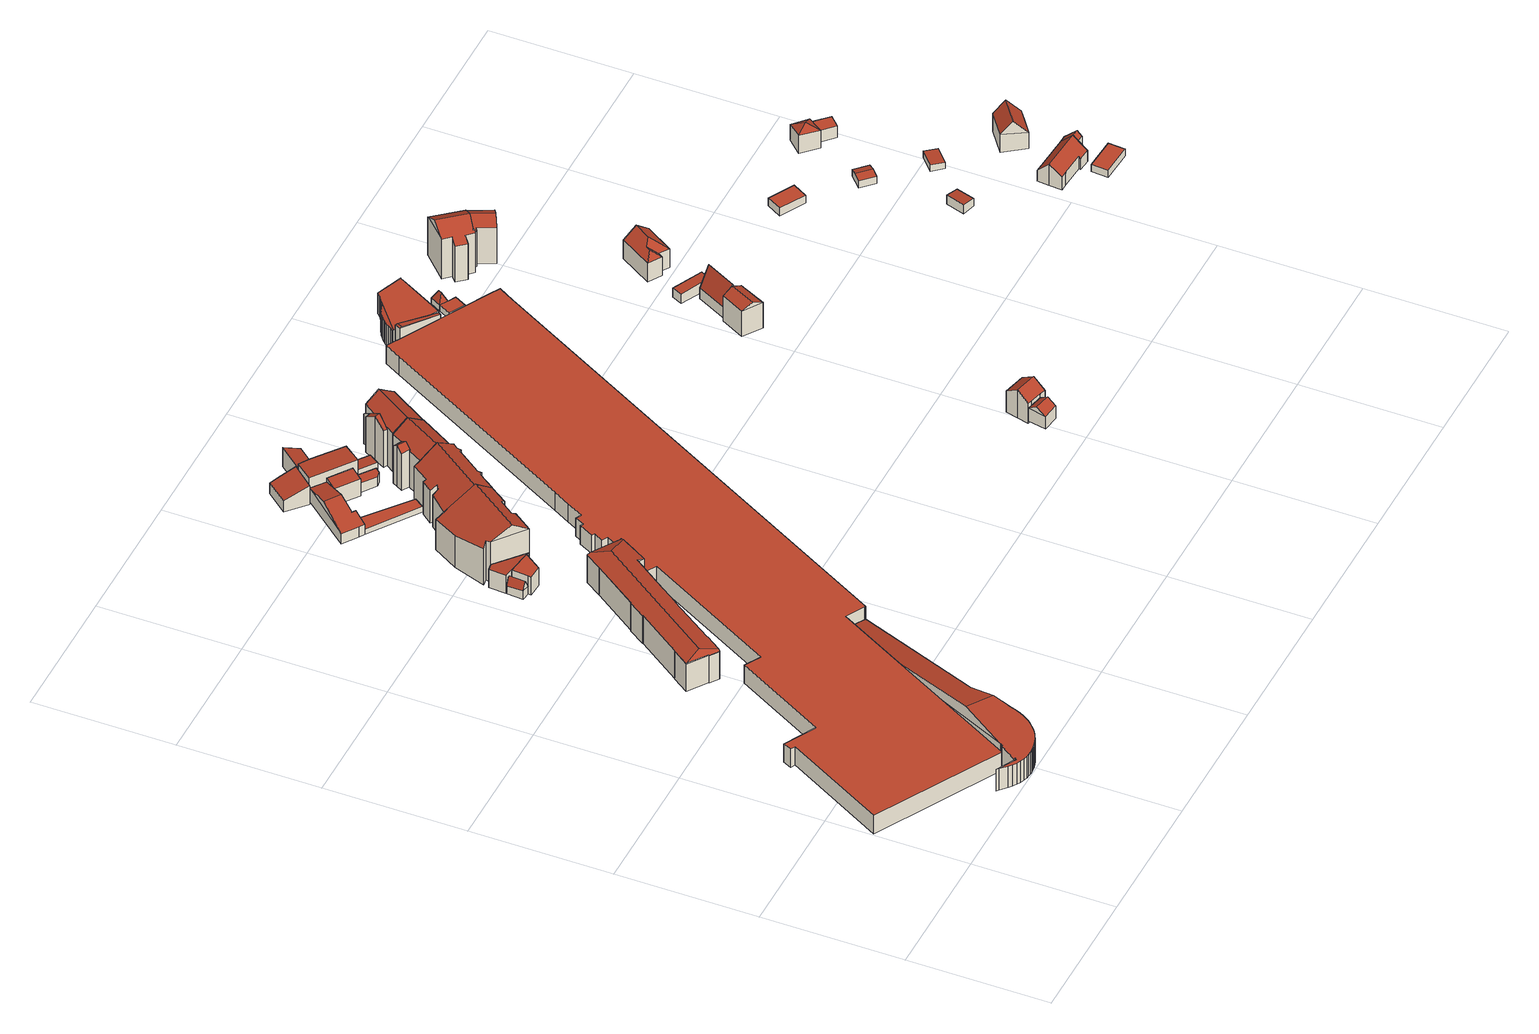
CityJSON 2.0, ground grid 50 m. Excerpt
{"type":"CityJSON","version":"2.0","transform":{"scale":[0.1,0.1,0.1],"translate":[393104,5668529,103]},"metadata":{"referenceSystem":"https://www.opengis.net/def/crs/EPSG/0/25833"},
"CityObjects":{
"building1":{"type":"Building","attributes":{"name":"Neumarkt Arkarden","Dachtyp_tdc":"tdcFreeFormRoof","Gemeindeschluessel":14627140,"Dachneigung":10.06,"QualitaetDacherkennung":7,"Geometrietyp2DReferenz":"3000","function":"31001_2052","roofType":"5000","measuredHeight":13.51},"geometry":[{"type":"MultiSurface","lod":"2","boundaries":[[[0,1,2,3]],[[1,4,5,2]],[[4,6,7,5]],[[6,8,9,7]],[[8,10,11,9]],[[10,12,13,11]],[[12,14,15,13]],[[14,16,17,15]],[[16,18,19,17]],[[18,20,21,19]],[[20,22,23,21]],[[22,24,25,23]],[[24,26,27,25]],[[26,28,29,27]],[[28,30,31,29]],[[30,32,33,31]],[[32,34,35,33]],[[34,36,37,35]],[[36,38,39,37]],[[38,40,41,39]],[[40,42,43,41]],[[42,44,45,43]],[[44,46,47,45]],[[46,48,49,47]],[[48,50,51,49]],[[50,52,53,51]],[[52,54,55,53]],[[54,56,57,55]],[[56,58,59,57]],[[58,60,61,59]],[[60,62,63,61]],[[62,64,65,63]],[[64,66,67,65]],[[66,68,69,67]],[[68,70,71,69]],[[70,72,73,71]],[[72,74,75,73]],[[74,76,77,75]],[[76,78,79,77]],[[78,80,81,79]],[[80,82,83,81]],[[82,0,3,83]],[[82,80,78,84,85,66,64,62,60,58,56,54,52,50,48,46,44,42,40,38,36,34,32,30,28,26,24,22,20,18,16,14,12,10,8,6,4,1,0]],[[85,84,76,74,72,70,68]],[[68,66,85]],[[78,76,84]],[[3,2,5,7,9,11,13,15,17,19,21,23,25,27,29,31,33,35,37,39,41,43,45,47,49,51,53,55,57,59,61,63,65,67,69,71,73,75,77,79,81,83]]],"semantics":{"surfaces":[{"type":"WallSurface"},{"type":"RoofSurface"},{"type":"GroundSurface"}],"values":[0,0,0,0,0,0,0,0,0,0,0,0,0,0,0,0,0,0,0,0,0,0,0,0,0,0,0,0,0,0,0,0,0,0,0,0,0,0,0,0,0,0,1,1,0,0,2]}}]},
"building2":{"type":"Building","attributes":{"name":"Neumarkt Arkarden","Dachtyp_tdc":"tdcFreeFormRoof","Gemeindeschluessel":14627140,"Dachneigung":17.08,"QualitaetDacherkennung":49,"Geometrietyp2DReferenz":"3000","function":"31001_2052","roofType":"5000","measuredHeight":14.03},"geometry":[{"type":"MultiSurface","lod":"2","boundaries":[[[86,87,88,89]],[[87,90,91,88]],[[90,92,93,91]],[[92,94,95,93]],[[94,96,97,95]],[[96,98,99,97]],[[98,100,101,99]],[[100,102,103,101]],[[102,104,105,103]],[[104,106,107,105]],[[106,108,109,107]],[[108,110,111,109]],[[110,112,113,111]],[[112,114,115,113]],[[114,116,117,115]],[[116,118,119,117]],[[118,120,121,119]],[[120,122,123,121]],[[122,124,125,123]],[[124,126,127,125]],[[126,128,129,127]],[[128,130,131,129]],[[130,132,133,131]],[[132,134,135,133]],[[134,86,89,135]],[[136,137,138,139,140,141]],[[142,143,144,145,146,147]],[[148,134,149,145,144,137,136,150,151,152,153,154,155]],[[156,157,158,159,160,161,162,163,164,165,138,137,144,143]],[[106,165,164,108]],[[104,139,138,165,106]],[[108,164,163,110]],[[110,163,162,112]],[[112,162,161,114]],[[114,161,160,116]],[[116,160,159,118]],[[118,159,158,120]],[[120,158,157,122]],[[122,157,156,124]],[[124,156,143,142,126]],[[87,155,154,90]],[[86,148,155,87]],[[90,154,153,92]],[[92,153,152,94]],[[94,152,151,96]],[[96,151,150,98]],[[98,150,136,141,100]],[[132,149,134]],[[130,146,145,149,132]],[[134,148,86]],[[128,147,146,130]],[[126,142,147,128]],[[100,141,140,102]],[[102,140,139,104]],[[89,88,91,93,95,97,99,101,103,105,107,109,111,113,115,117,119,121,123,125,127,129,131,133,135]]],"semantics":{"surfaces":[{"type":"WallSurface"},{"type":"RoofSurface"},{"type":"GroundSurface"}],"values":[0,0,0,0,0,0,0,0,0,0,0,0,0,0,0,0,0,0,0,0,0,0,0,0,0,1,1,1,1,0,0,0,0,0,0,0,0,0,0,0,0,0,0,0,0,0,0,0,0,0,0,0,0,0,2]}}]},
"building3":{"type":"Building","attributes":{"Gemeindeschluessel":14627140,"Geometrietyp2DReferenz":"3000","function":"31001_9998","roofType":"9999"},"children":["building3-1","building3-2","building3-3"]},
"building3-1":{"type":"BuildingPart","attributes":{"Dachtyp_tdc":"tdcPolyFlatRoof","Dachneigung":0,"QualitaetDacherkennung":55,"Geometrietyp2DReferenz":"3000","roofType":"1000","measuredHeight":7.31},"parents":["building3"],"geometry":[{"type":"MultiSurface","lod":"2","boundaries":[[[166,167,168,169,170]],[[167,171,172,168]],[[171,173,174,175,172]],[[173,171,167,166,176]],[[177,169,168,172,175]],[[170,176,166]],[[169,177,178,176,170]],[[178,174,173,176]],[[178,177,175,174]]],"semantics":{"surfaces":[{"type":"WallSurface"},{"type":"RoofSurface"},{"type":"GroundSurface"},{"type":"ClosureSurface"}],"values":[0,0,0,1,2,0,3,0,3]}}]},
"building3-2":{"type":"BuildingPart","attributes":{"Dachtyp_tdc":"tdcPolyFlatRoof","Dachneigung":2.9,"QualitaetDacherkennung":16,"Geometrietyp2DReferenz":"3000","roofType":"2100","measuredHeight":7.42},"parents":["building3"],"geometry":[{"type":"MultiSurface","lod":"2","boundaries":[[[179,180,181,182]],[[180,183,184,181]],[[183,170,169,184]],[[185,179,182,186,187]],[[185,176,170,183,180,179]],[[182,181,184,169,177,186]],[[187,188,178,176,185]],[[177,169,170,176,178]],[[187,186,177,178]],[[187,178,188]]],"semantics":{"surfaces":[{"type":"WallSurface"},{"type":"RoofSurface"},{"type":"GroundSurface"},{"type":"ClosureSurface"}],"values":[0,0,0,0,1,2,0,3,3,3]}}]},
"building3-3":{"type":"BuildingPart","attributes":{"Dachtyp_tdc":"tdcGableRoof","Dachneigung":62.16,"QualitaetDacherkennung":16,"Geometrietyp2DReferenz":"3000","roofType":"3100","measuredHeight":6.52},"parents":["building3"],"geometry":[{"type":"MultiSurface","lod":"2","boundaries":[[[189,187,186,190]],[[174,189,190,175]],[[189,174,191]],[[187,189,191,188]],[[174,178,188,191]],[[190,186,177,175]],[[186,187,178,177]],[[175,177,178,174]],[[178,187,188]]],"semantics":{"surfaces":[{"type":"WallSurface"},{"type":"RoofSurface"},{"type":"GroundSurface"},{"type":"ClosureSurface"}],"values":[0,0,0,1,1,2,3,3,3]}}]},
"building4":{"type":"Building","attributes":{"Dachtyp_tdc":"tdcFreeFormRoof","Gemeindeschluessel":14627140,"Dachneigung":29.8,"QualitaetDacherkennung":28,"Geometrietyp2DReferenz":"3000","function":"31001_9998","roofType":"5000","measuredHeight":20.82},"geometry":[{"type":"MultiSurface","lod":"2","boundaries":[[[192,193,194,181]],[[193,195,196,194]],[[195,197,198,196]],[[197,199,200,198]],[[199,201,202,200]],[[201,203,204,202]],[[203,205,206,204]],[[205,207,208,206]],[[207,209,210,208]],[[209,211,212,210]],[[211,213,184,212]],[[213,192,181,184]],[[205,203,214,215,213,211,209,207]],[[214,201,199,197,195,193,192,215]],[[192,213,215]],[[203,201,214]],[[181,194,196,198,200,202,204,206,208,210,212,184]]],"semantics":{"surfaces":[{"type":"WallSurface"},{"type":"RoofSurface"},{"type":"GroundSurface"}],"values":[0,0,0,0,0,0,0,0,0,0,0,0,1,1,0,0,2]}}]},
"building5":{"type":"Building","attributes":{"name":"Neumarkt Arkarden","Dachtyp_tdc":"tdcPolyFlatRoof","Gemeindeschluessel":14627140,"Dachneigung":0,"QualitaetDacherkennung":48,"Geometrietyp2DReferenz":"3000","function":"31001_2052","roofType":"1000","measuredHeight":7.51},"geometry":[{"type":"MultiSurface","lod":"2","boundaries":[[[216,217,75,218]],[[217,219,73,75]],[[219,220,71,73]],[[220,221,69,71]],[[221,222,67,69]],[[222,223,65,67]],[[223,224,63,65]],[[224,225,61,63]],[[225,226,227,61]],[[226,228,229,227]],[[228,230,231,229]],[[230,232,233,231]],[[232,234,235,233]],[[234,236,237,235]],[[236,238,239,237]],[[238,240,241,239]],[[240,242,243,241]],[[242,244,135,243]],[[244,245,133,135]],[[245,246,131,133]],[[246,247,129,131]],[[247,248,127,129]],[[248,249,250,127]],[[249,251,252,250]],[[251,253,254,252]],[[253,255,256,254]],[[255,257,258,256]],[[257,259,260,258]],[[259,261,262,260]],[[261,263,264,262]],[[263,265,266,264]],[[265,267,268,266]],[[267,269,270,268]],[[269,271,272,270]],[[271,273,274,272]],[[273,275,276,274]],[[275,277,278,276]],[[277,279,280,278]],[[279,281,282,280]],[[281,283,284,282]],[[283,285,286,284]],[[285,216,218,286]],[[285,283,281,279,277,275,273,271,269,267,265,263,261,259,257,255,253,251,249,248,247,246,245,244,242,240,238,236,234,232,230,228,226,225,224,223,222,221,220,219,217,216]],[[218,75,73,71,69,67,65,63,61,227,229,231,233,235,237,239,241,243,135,133,131,129,127,250,252,254,256,258,260,262,264,266,268,270,272,274,276,278,280,282,284,286]]],"semantics":{"surfaces":[{"type":"WallSurface"},{"type":"RoofSurface"},{"type":"GroundSurface"}],"values":[0,0,0,0,0,0,0,0,0,0,0,0,0,0,0,0,0,0,0,0,0,0,0,0,0,0,0,0,0,0,0,0,0,0,0,0,0,0,0,0,0,0,1,2]}}]},
"building6":{"type":"Building","attributes":{"Dachtyp_tdc":"tdcFreeFormRoof","Gemeindeschluessel":14627140,"Dachneigung":15.9,"QualitaetDacherkennung":17,"Geometrietyp2DReferenz":"3000","function":"31001_9998","roofType":"5000","measuredHeight":7.71},"geometry":[{"type":"MultiSurface","lod":"2","boundaries":[[[287,288,289,290]],[[288,291,292,289]],[[291,293,294,292]],[[293,295,296,294]],[[295,297,298,296]],[[297,299,300,298]],[[299,301,302,300]],[[301,287,290,302]],[[295,293,291,303,304,299,297]],[[288,287,301,304,303]],[[301,299,304]],[[291,288,303]],[[290,289,292,294,296,298,300,302]]],"semantics":{"surfaces":[{"type":"WallSurface"},{"type":"RoofSurface"},{"type":"GroundSurface"}],"values":[0,0,0,0,0,0,0,0,1,1,0,0,2]}}]},
"building7":{"type":"Building","attributes":{"Dachtyp_tdc":"tdcPolyFlatRoof","Gemeindeschluessel":14627140,"Dachneigung":0,"QualitaetDacherkennung":83,"Geometrietyp2DReferenz":"3000","function":"31001_9998","roofType":"1000","measuredHeight":2.21},"geometry":[{"type":"MultiSurface","lod":"2","boundaries":[[[305,306,294,296]],[[306,307,308,294]],[[307,309,310,308]],[[309,305,296,310]],[[309,307,306,305]],[[296,294,308,310]]],"semantics":{"surfaces":[{"type":"WallSurface"},{"type":"RoofSurface"},{"type":"GroundSurface"}],"values":[0,0,0,0,1,2]}}]},
"building8":{"type":"Building","attributes":{"Dachtyp_tdc":"tdcFreeFormRoof","Gemeindeschluessel":14627140,"Dachneigung":36.56,"QualitaetDacherkennung":30,"Geometrietyp2DReferenz":"3000","function":"31001_9998","roofType":"5000","measuredHeight":20.18},"geometry":[{"type":"MultiSurface","lod":"2","boundaries":[[[311,312,202,204]],[[312,313,314,202]],[[313,315,316,314]],[[315,317,318,316]],[[317,319,320,318]],[[319,321,322,320]],[[321,323,324,322]],[[323,325,326,324]],[[325,327,328,326]],[[327,329,330,328]],[[329,331,332,330]],[[331,333,334,332]],[[333,335,336,334]],[[335,337,338,336]],[[337,339,340,338]],[[339,341,342,340]],[[341,311,204,342]],[[327,325,323,321,319,317,315,313,312,343,344]],[[331,329,344,343,311,341,339,337,335,333]],[[329,327,344]],[[312,311,343]],[[204,202,314,316,318,320,322,324,326,328,330,332,334,336,338,340,342]]],"semantics":{"surfaces":[{"type":"WallSurface"},{"type":"RoofSurface"},{"type":"GroundSurface"}],"values":[0,0,0,0,0,0,0,0,0,0,0,0,0,0,0,0,0,1,1,0,0,2]}}]},
"building9":{"type":"Building","attributes":{"Dachtyp_tdc":"tdcPolyFlatRoof","Gemeindeschluessel":14627140,"Dachneigung":19.41,"QualitaetDacherkennung":88,"Geometrietyp2DReferenz":"3000","function":"31001_9998","roofType":"2100","measuredHeight":7.57},"geometry":[{"type":"MultiSurface","lod":"2","boundaries":[[[345,346,347,348]],[[346,349,350,347]],[[349,351,352,350]],[[351,353,354,352]],[[353,345,348,354]],[[353,351,349,346,345]],[[348,347,350,352,354]]],"semantics":{"surfaces":[{"type":"WallSurface"},{"type":"RoofSurface"},{"type":"GroundSurface"}],"values":[0,0,0,0,0,1,2]}}]},
"building10":{"type":"Building","attributes":{"Gemeindeschluessel":14627140,"Geometrietyp2DReferenz":"3000","function":"31001_9998","roofType":"9999"},"children":["building10-1","building10-2"]},
"building10-1":{"type":"BuildingPart","attributes":{"Dachtyp_tdc":"tdcPolyFlatRoof","Dachneigung":8.41,"QualitaetDacherkennung":49,"Geometrietyp2DReferenz":"3000","roofType":"2100","measuredHeight":4.32},"parents":["building10"],"geometry":[{"type":"MultiSurface","lod":"2","boundaries":[[[355,356,357,358]],[[356,359,360,357]],[[359,361,362,360]],[[361,363,364,362]],[[361,359,356,355,363]],[[364,358,357,360,362]],[[358,364,363,355]]],"semantics":{"surfaces":[{"type":"WallSurface"},{"type":"RoofSurface"},{"type":"GroundSurface"},{"type":"ClosureSurface"}],"values":[0,0,0,0,1,2,3]}}]},
"building10-2":{"type":"BuildingPart","attributes":{"Dachtyp_tdc":"tdcPolyFlatRoof","Dachneigung":10.23,"QualitaetDacherkennung":60,"Geometrietyp2DReferenz":"3000","roofType":"2100","measuredHeight":7.88},"parents":["building10"],"geometry":[{"type":"MultiSurface","lod":"2","boundaries":[[[365,366,367,364,363]],[[366,368,369,367]],[[368,370,371,369]],[[370,372,355,358,371]],[[370,368,366,365,372]],[[358,364,367,369,371]],[[365,363,355,372]],[[363,364,358,355]]],"semantics":{"surfaces":[{"type":"WallSurface"},{"type":"RoofSurface"},{"type":"GroundSurface"},{"type":"ClosureSurface"}],"values":[0,0,0,0,1,2,0,3]}}]},
"building11":{"type":"Building","attributes":{"Gemeindeschluessel":14627140,"Geometrietyp2DReferenz":"3000","function":"31001_9998","roofType":"9999"},"children":["building11-1","building11-2"]},
"building11-1":{"type":"BuildingPart","attributes":{"Dachtyp_tdc":"tdcPolyFlatRoof","Dachneigung":2.92,"QualitaetDacherkennung":55,"Geometrietyp2DReferenz":"3000","roofType":"2100","measuredHeight":10.21},"parents":["building11"],"geometry":[{"type":"MultiSurface","lod":"2","boundaries":[[[373,374,375,376,377]],[[374,378,379,375]],[[378,380,381,379]],[[380,382,383,381]],[[382,384,385,386,383]],[[382,380,378,374,373,384]],[[386,376,375,379,381,383]],[[377,385,384,373]],[[377,376,386,385]]],"semantics":{"surfaces":[{"type":"WallSurface"},{"type":"RoofSurface"},{"type":"GroundSurface"},{"type":"ClosureSurface"}],"values":[0,0,0,0,0,1,2,0,3]}}]},
"building11-2":{"type":"BuildingPart","attributes":{"Dachtyp_tdc":"tdcPolyFlatRoof","Dachneigung":4.85,"QualitaetDacherkennung":66,"Geometrietyp2DReferenz":"3000","roofType":"2100","measuredHeight":6.03},"parents":["building11"],"geometry":[{"type":"MultiSurface","lod":"2","boundaries":[[[387,388,389,390]],[[388,377,376,389]],[[385,387,390,386]],[[385,377,388,387]],[[390,389,376,386]],[[385,386,376,377]]],"semantics":{"surfaces":[{"type":"WallSurface"},{"type":"RoofSurface"},{"type":"GroundSurface"},{"type":"ClosureSurface"}],"values":[0,0,0,1,2,3]}}]},
"building12":{"type":"Building","attributes":{"Dachtyp_tdc":"tdcPolyFlatRoof","Gemeindeschluessel":14627140,"Dachneigung":24.21,"QualitaetDacherkennung":84,"Geometrietyp2DReferenz":"3000","function":"31001_9998","roofType":"2100","measuredHeight":7.9},"geometry":[{"type":"MultiSurface","lod":"2","boundaries":[[[391,392,393,394]],[[392,395,396,393]],[[395,397,398,396]],[[397,399,400,398]],[[399,401,402,400]],[[401,391,394,402]],[[401,399,397,395,392,391]],[[394,393,396,398,400,402]]],"semantics":{"surfaces":[{"type":"WallSurface"},{"type":"RoofSurface"},{"type":"GroundSurface"}],"values":[0,0,0,0,0,0,1,2]}}]},
"building13":{"type":"Building","attributes":{"Gemeindeschluessel":14627140,"Geometrietyp2DReferenz":"3000","function":"31001_9998","roofType":"9999"},"children":["building13-1","building13-2"]},
"building13-1":{"type":"BuildingPart","attributes":{"Dachtyp_tdc":"tdcGableRoof","Dachneigung":38.11,"QualitaetDacherkennung":62,"Geometrietyp2DReferenz":"3000","roofType":"3100","measuredHeight":17.16},"parents":["building13"],"geometry":[{"type":"MultiSurface","lod":"2","boundaries":[[[403,404,405,406,407]],[[404,408,409,405]],[[408,410,411,409]],[[410,412,413,414,411]],[[408,404,403,415,416]],[[416,412,410,408]],[[417,418,406,405,409,411,414]],[[415,419,420,416]],[[419,418,417,420]],[[407,419,415,403]],[[407,406,418,419]],[[420,413,412,416]],[[417,414,413,420]]],"semantics":{"surfaces":[{"type":"WallSurface"},{"type":"RoofSurface"},{"type":"GroundSurface"},{"type":"ClosureSurface"}],"values":[0,0,0,0,1,1,2,0,3,0,3,0,3]}}]},
"building13-2":{"type":"BuildingPart","attributes":{"Dachtyp_tdc":"tdcGableRoof","Dachneigung":34.55,"QualitaetDacherkennung":67,"Geometrietyp2DReferenz":"3000","roofType":"3100","measuredHeight":19.35},"parents":["building13"],"geometry":[{"type":"MultiSurface","lod":"2","boundaries":[[[413,421,422,414]],[[421,423,424,422]],[[423,425,426,424]],[[425,427,428,426]],[[427,429,430,428]],[[429,431,432,430]],[[431,407,406,432]],[[429,427,425,423]],[[423,421,413,420,419,407,431,429]],[[418,417,414,422,424,426,428,430,432,406]],[[420,417,418,419]],[[413,414,417,420]],[[418,406,407,419]]],"semantics":{"surfaces":[{"type":"WallSurface"},{"type":"RoofSurface"},{"type":"GroundSurface"},{"type":"ClosureSurface"}],"values":[0,0,0,0,0,0,0,1,1,2,3,3,3]}}]},
"building14":{"type":"Building","attributes":{"Dachtyp_tdc":"tdcFreeFormRoof","Gemeindeschluessel":14627140,"Dachneigung":33.66,"QualitaetDacherkennung":79,"Geometrietyp2DReferenz":"3000","function":"31001_9998","roofType":"5000","measuredHeight":7.41},"geometry":[{"type":"MultiSurface","lod":"2","boundaries":[[[433,434,435,436]],[[434,437,438,435]],[[437,439,440,438]],[[439,441,442,440]],[[441,433,436,442]],[[443,439,437,434,444]],[[441,443,444,433]],[[441,439,443]],[[434,433,444]],[[436,435,438,440,442]]],"semantics":{"surfaces":[{"type":"WallSurface"},{"type":"RoofSurface"},{"type":"GroundSurface"}],"values":[0,0,0,0,0,1,1,0,0,2]}}]},
"building15":{"type":"Building","attributes":{"Gemeindeschluessel":14627140,"Geometrietyp2DReferenz":"3000","function":"31001_9998","roofType":"9999"},"children":["building15-1","building15-2"]},
"building15-1":{"type":"BuildingPart","attributes":{"Dachtyp_tdc":"tdcGableRoof","Dachneigung":36.54,"QualitaetDacherkennung":63,"Geometrietyp2DReferenz":"3000","roofType":"3100","measuredHeight":18.21},"parents":["building15"],"geometry":[{"type":"MultiSurface","lod":"2","boundaries":[[[445,446,447,448]],[[449,450,451,452]],[[450,453,454,451]],[[453,455,456,454]],[[455,457,458,456]],[[457,445,448,458]],[[453,450,449,459,460]],[[460,461,446,445,457,455,453]],[[448,447,462,452,451,454,456,458]],[[463,461,460]],[[462,447,446,461,463]],[[459,463,460]],[[462,463,459,449,452]]],"semantics":{"surfaces":[{"type":"WallSurface"},{"type":"RoofSurface"},{"type":"GroundSurface"},{"type":"ClosureSurface"}],"values":[0,0,0,0,0,0,1,1,2,0,3,0,3]}}]},
"building15-2":{"type":"BuildingPart","attributes":{"Dachtyp_tdc":"tdcGableRoof","Dachneigung":35.35,"QualitaetDacherkennung":65,"Geometrietyp2DReferenz":"3000","roofType":"3100","measuredHeight":19.51},"parents":["building15"],"geometry":[{"type":"MultiSurface","lod":"2","boundaries":[[[464,465,466,467]],[[465,468,469,466]],[[468,470,449,452,469]],[[471,472,473,447,446]],[[472,474,475,473]],[[474,476,477,475]],[[476,464,467,477]],[[472,471,461,463,459,470,468,465]],[[465,464,476,474,472]],[[467,466,469,452,462,447,473,475,477]],[[459,449,470]],[[446,461,471]],[[447,462,463,461,446]],[[462,452,449,459,463]]],"semantics":{"surfaces":[{"type":"WallSurface"},{"type":"RoofSurface"},{"type":"GroundSurface"},{"type":"ClosureSurface"}],"values":[0,0,0,0,0,0,0,1,1,2,0,0,3,3]}}]},
"building16":{"type":"Building","attributes":{"Dachtyp_tdc":"tdcGableRoof","Gemeindeschluessel":14627140,"Dachneigung":33.25,"QualitaetDacherkennung":59,"Geometrietyp2DReferenz":"3000","function":"31001_9998","roofType":"3100","measuredHeight":11.69},"geometry":[{"type":"MultiSurface","lod":"2","boundaries":[[[478,479,480,481]],[[479,482,483,480]],[[482,484,485,483]],[[484,486,487,485]],[[486,488,489,487]],[[488,490,491,489]],[[490,492,493,491]],[[492,478,481,493]],[[488,486,484,482]],[[482,479,478,492,490,488]],[[481,480,483,485,487,489,491,493]]],"semantics":{"surfaces":[{"type":"WallSurface"},{"type":"RoofSurface"},{"type":"GroundSurface"}],"values":[0,0,0,0,0,0,0,0,1,1,2]}}]},
"building17":{"type":"Building","attributes":{"Dachtyp_tdc":"tdcFreeFormRoof","Gemeindeschluessel":14627140,"Dachneigung":26.41,"QualitaetDacherkennung":64,"Geometrietyp2DReferenz":"3000","function":"31001_9998","roofType":"5000","measuredHeight":12.38},"geometry":[{"type":"MultiSurface","lod":"2","boundaries":[[[494,495,496,497]],[[495,498,499,496]],[[498,500,501,499]],[[500,502,503,501]],[[502,494,497,503]],[[495,494,504,505]],[[505,504,502,500,498]],[[494,502,504]],[[498,495,505]],[[497,496,499,501,503]]],"semantics":{"surfaces":[{"type":"WallSurface"},{"type":"RoofSurface"},{"type":"GroundSurface"}],"values":[0,0,0,0,0,1,1,0,0,2]}}]},
"building18":{"type":"Building","attributes":{"name":"Neumarkt Arkarden","Gemeindeschluessel":14627140,"Geometrietyp2DReferenz":"3000","function":"31001_2052","roofType":"9999"},"children":["building18-1","building18-2","building18-3"]},
"building18-1":{"type":"BuildingPart","attributes":{"Dachtyp_tdc":"tdcGableRoof","Dachneigung":10.78,"QualitaetDacherkennung":12,"Geometrietyp2DReferenz":"3000","roofType":"3100","measuredHeight":10.65},"parents":["building18"],"geometry":[{"type":"MultiSurface","lod":"2","boundaries":[[[506,507,508,509,510]],[[511,512,513,514]],[[512,506,510,513]],[[511,515,507,516]],[[506,512,517]],[[507,506,517,516]],[[512,511,516,517]],[[510,509,514,513]],[[515,508,507]],[[511,514,509,508,515]]],"semantics":{"surfaces":[{"type":"WallSurface"},{"type":"RoofSurface"},{"type":"GroundSurface"},{"type":"ClosureSurface"}],"values":[0,0,0,0,0,1,1,2,0,3]}}]},
"building18-2":{"type":"BuildingPart","attributes":{"Dachtyp_tdc":"tdcPolyFlatRoof","Dachneigung":0,"QualitaetDacherkennung":75,"Geometrietyp2DReferenz":"3000","roofType":"1000","measuredHeight":8.46},"parents":["building18"],"geometry":[{"type":"MultiSurface","lod":"2","boundaries":[[[518,519,520,521]],[[519,522,523,520]],[[522,524,525,523]],[[524,526,527,525]],[[526,528,529,527]],[[528,530,531,529]],[[530,532,533,531]],[[532,534,511,514,533]],[[508,535,536,509]],[[535,508,515,534,532,530,528,526,524,522,519,518]],[[521,520,523,525,527,529,531,533,514,509,536]],[[515,511,534]],[[509,514,511,515,508]],[[521,536,535,518]]],"semantics":{"surfaces":[{"type":"WallSurface"},{"type":"RoofSurface"},{"type":"GroundSurface"},{"type":"ClosureSurface"}],"values":[0,0,0,0,0,0,0,0,0,1,2,0,3,3]}}]},
"building18-3":{"type":"BuildingPart","attributes":{"Dachtyp_tdc":"tdcPolyFlatRoof","Dachneigung":15.51,"QualitaetDacherkennung":40,"Geometrietyp2DReferenz":"3000","roofType":"2100","measuredHeight":9},"parents":["building18"],"geometry":[{"type":"MultiSurface","lod":"2","boundaries":[[[537,538,539,540]],[[538,541,542,539]],[[541,543,544,542]],[[543,545,546,544]],[[545,547,548,546]],[[547,549,550,548]],[[549,551,552,550]],[[551,553,554,552]],[[553,555,556,554]],[[555,557,558,556]],[[557,559,560,558]],[[559,561,562,560]],[[561,563,564,562]],[[563,565,518,521,564]],[[566,537,540,536,535]],[[566,565,563,561,559,557,555,553,551,549,547,545,543,541,538,537]],[[540,539,542,544,546,548,550,552,554,556,558,560,562,564,521,536]],[[535,518,565,566]],[[535,536,521,518]]],"semantics":{"surfaces":[{"type":"WallSurface"},{"type":"RoofSurface"},{"type":"GroundSurface"},{"type":"ClosureSurface"}],"values":[0,0,0,0,0,0,0,0,0,0,0,0,0,0,0,1,2,0,3]}}]},
"building19":{"type":"Building","attributes":{"Dachtyp_tdc":"tdcFreeFormRoof","Gemeindeschluessel":14627140,"Dachneigung":66.79,"QualitaetDacherkennung":8,"Geometrietyp2DReferenz":"3000","function":"31001_9998","roofType":"5000","measuredHeight":12.35},"geometry":[{"type":"MultiSurface","lod":"2","boundaries":[[[567,568,569,570]],[[568,571,572,569]],[[571,573,574,572]],[[573,575,576,574]],[[575,567,570,576]],[[573,577,575]],[[577,573,571]],[[578,577,571,568]],[[578,568,567]],[[577,578,567,575]],[[570,569,572,574,576]]],"semantics":{"surfaces":[{"type":"WallSurface"},{"type":"RoofSurface"},{"type":"GroundSurface"}],"values":[0,0,0,0,0,0,0,1,0,1,2]}}]},
"building20":{"type":"Building","attributes":{"Gemeindeschluessel":14627140,"Geometrietyp2DReferenz":"3000","function":"31001_9998","roofType":"9999"},"children":["building20-1","building20-2"]},
"building20-1":{"type":"BuildingPart","attributes":{"Dachtyp_tdc":"tdcPolyFlatRoof","Dachneigung":0,"QualitaetDacherkennung":82,"Geometrietyp2DReferenz":"3000","roofType":"1000","measuredHeight":2.62},"parents":["building20"],"geometry":[{"type":"MultiSurface","lod":"2","boundaries":[[[579,580,581,582]],[[580,583,584,581]],[[583,585,586,587,584]],[[588,579,582,589,590]],[[588,585,583,580,579]],[[582,581,584,587,589]],[[590,586,585,588]],[[590,589,587,586]]],"semantics":{"surfaces":[{"type":"WallSurface"},{"type":"RoofSurface"},{"type":"GroundSurface"},{"type":"ClosureSurface"}],"values":[0,0,0,0,1,2,0,3]}}]},
"building20-2":{"type":"BuildingPart","attributes":{"Dachtyp_tdc":"tdcFreeFormRoof","Dachneigung":64.06,"QualitaetDacherkennung":24,"Geometrietyp2DReferenz":"3000","roofType":"5000","measuredHeight":5.66},"parents":["building20"],"geometry":[{"type":"MultiSurface","lod":"2","boundaries":[[[586,591,592,587]],[[591,593,594,592]],[[593,590,589,594]],[[595,596,590,593]],[[595,593,591]],[[596,595,591,586]],[[596,586,590]],[[587,592,594,589]],[[587,589,590,586]]],"semantics":{"surfaces":[{"type":"WallSurface"},{"type":"RoofSurface"},{"type":"GroundSurface"},{"type":"ClosureSurface"}],"values":[0,0,0,1,1,1,1,2,3]}}]},
"building21":{"type":"Building","attributes":{"Gemeindeschluessel":14627140,"Dachtyp_tdc":"tdcPolyFlatRoof","Dachneigung":2.93,"QualitaetDacherkennung":71,"Geometrietyp2DReferenz":"3000","function":"31001_9998","roofType":"2100","measuredHeight":4.35},"geometry":[{"type":"MultiSurface","lod":"2","boundaries":[[[597,598,599,600]],[[598,601,602,599]],[[601,603,604,602]],[[603,597,600,604]],[[603,601,598,597]],[[600,599,602,604]]],"semantics":{"surfaces":[{"type":"WallSurface"},{"type":"RoofSurface"},{"type":"GroundSurface"}],"values":[0,0,0,0,1,2]}}]},
"building22":{"type":"Building","attributes":{"Dachtyp_tdc":"tdcFreeFormRoof","Gemeindeschluessel":14627140,"Dachneigung":37.53,"QualitaetDacherkennung":51,"Geometrietyp2DReferenz":"3000","function":"31001_9998","roofType":"5000","measuredHeight":11.53},"geometry":[{"type":"MultiSurface","lod":"2","boundaries":[[[605,606,607,608]],[[606,609,610,607]],[[609,611,612,610]],[[611,613,614,612]],[[613,615,616,614]],[[615,605,608,616]],[[617,618,615,613]],[[619,617,613,611]],[[620,619,611,609]],[[620,609,606]],[[618,617,619,620,606,605]],[[618,605,615]],[[608,607,610,612,614,616]]],"semantics":{"surfaces":[{"type":"WallSurface"},{"type":"RoofSurface"},{"type":"GroundSurface"}],"values":[0,0,0,0,0,0,1,1,1,0,1,1,2]}}]},
"building23":{"type":"Building","attributes":{"Dachtyp_tdc":"tdcFreeFormRoof","Gemeindeschluessel":14627140,"Dachneigung":29.95,"QualitaetDacherkennung":60,"Geometrietyp2DReferenz":"3000","function":"31001_9998","roofType":"5000","measuredHeight":19.72},"geometry":[{"type":"MultiSurface","lod":"2","boundaries":[[[621,622,623,624]],[[622,625,626,623]],[[625,627,628,626]],[[627,629,630,628]],[[629,631,632,630]],[[631,633,634,632]],[[633,635,636,634]],[[635,637,638,636]],[[637,639,640,638]],[[639,641,642,640]],[[641,621,624,642]],[[643,621,641,639,644]],[[631,629,627,625,622,643,644,637,635,633]],[[622,621,643]],[[639,637,644]],[[624,623,626,628,630,632,634,636,638,640,642]]],"semantics":{"surfaces":[{"type":"WallSurface"},{"type":"RoofSurface"},{"type":"GroundSurface"}],"values":[0,0,0,0,0,0,0,0,0,0,0,1,1,0,0,2]}}]},
"building24":{"type":"Building","attributes":{"Dachtyp_tdc":"tdcGableRoof","Gemeindeschluessel":14627140,"Dachneigung":22.71,"QualitaetDacherkennung":64,"Geometrietyp2DReferenz":"3000","function":"31001_9998","roofType":"3100","measuredHeight":17.02},"geometry":[{"type":"MultiSurface","lod":"2","boundaries":[[[645,646,647,648]],[[646,649,650,647]],[[649,651,652,650]],[[651,653,654,652]],[[653,655,656,654]],[[655,657,658,656]],[[657,659,660,658]],[[659,645,648,660]],[[655,653,651,649]],[[649,646,645,659,657,655]],[[648,647,650,652,654,656,658,660]]],"semantics":{"surfaces":[{"type":"WallSurface"},{"type":"RoofSurface"},{"type":"GroundSurface"}],"values":[0,0,0,0,0,0,0,0,1,1,2]}}]},
"building25":{"type":"Building","attributes":{"Dachtyp_tdc":"tdcPolyFlatRoof","Gemeindeschluessel":14627140,"Dachneigung":8.13,"QualitaetDacherkennung":65,"Geometrietyp2DReferenz":"3000","function":"31001_9998","roofType":"2100","measuredHeight":3.75},"geometry":[{"type":"MultiSurface","lod":"2","boundaries":[[[661,662,663,664]],[[662,665,666,663]],[[665,667,668,666]],[[667,661,664,668]],[[667,665,662,661]],[[664,663,666,668]]],"semantics":{"surfaces":[{"type":"WallSurface"},{"type":"RoofSurface"},{"type":"GroundSurface"}],"values":[0,0,0,0,1,2]}}]},
"building26":{"type":"Building","attributes":{"Dachtyp_tdc":"tdcPolyFlatRoof","Gemeindeschluessel":14627140,"Dachneigung":0,"QualitaetDacherkennung":93,"Geometrietyp2DReferenz":"3000","function":"31001_9998","roofType":"1000","measuredHeight":3.24},"geometry":[{"type":"MultiSurface","lod":"2","boundaries":[[[669,670,671,672]],[[670,673,674,671]],[[673,675,676,674]],[[675,669,672,676]],[[675,673,670,669]],[[672,671,674,676]]],"semantics":{"surfaces":[{"type":"WallSurface"},{"type":"RoofSurface"},{"type":"GroundSurface"}],"values":[0,0,0,0,1,2]}}]},
"building27":{"type":"Building","attributes":{"Dachtyp_tdc":"tdcGableRoof","Gemeindeschluessel":14627140,"Dachneigung":13.23,"QualitaetDacherkennung":78,"Geometrietyp2DReferenz":"3000","function":"31001_9998","roofType":"3100","measuredHeight":3.61},"geometry":[{"type":"MultiSurface","lod":"2","boundaries":[[[677,678,679,680]],[[678,681,682,679]],[[681,683,684,682]],[[683,677,680,684]],[[681,678,685]],[[677,683,686]],[[678,677,686,685]],[[683,681,685,686]],[[680,679,682,684]]],"semantics":{"surfaces":[{"type":"WallSurface"},{"type":"RoofSurface"},{"type":"GroundSurface"}],"values":[0,0,0,0,0,0,1,1,2]}}]},
"building28":{"type":"Building","attributes":{"Gemeindeschluessel":14627140,"Geometrietyp2DReferenz":"3000","function":"31001_9998","roofType":"9999"},"children":["building28-1","building28-2"]},
"building28-1":{"type":"BuildingPart","attributes":{"Dachtyp_tdc":"tdcGableRoof","Dachneigung":44.96,"QualitaetDacherkennung":74,"Geometrietyp2DReferenz":"3000","roofType":"3100","measuredHeight":8.69},"parents":["building28"],"geometry":[{"type":"MultiSurface","lod":"2","boundaries":[[[687,688,689,690]],[[688,691,692,689]],[[691,693,694,692]],[[693,695,696,694]],[[695,697,698,696]],[[697,699,700,698]],[[701,702,703,704,705]],[[702,687,690,703]],[[706,699,697,695]],[[695,693,691,688,687,702,701,707,706]],[[690,689,692,694,696,698,700,708,704,703]],[[708,700,699,709]],[[709,699,706]],[[701,705,707]],[[705,704,708,709]],[[705,709,706,707]]],"semantics":{"surfaces":[{"type":"WallSurface"},{"type":"RoofSurface"},{"type":"GroundSurface"},{"type":"ClosureSurface"}],"values":[0,0,0,0,0,0,0,0,1,1,2,3,3,0,3,3]}}]},
"building28-2":{"type":"BuildingPart","attributes":{"Dachtyp_tdc":"tdcGableRoof","Dachneigung":45.07,"QualitaetDacherkennung":92,"Geometrietyp2DReferenz":"3000","roofType":"3100","measuredHeight":8.79},"parents":["building28"],"geometry":[{"type":"MultiSurface","lod":"2","boundaries":[[[699,710,711,700]],[[710,712,713,711]],[[712,705,704,713]],[[712,710,714]],[[710,699,706,715,714]],[[705,712,714,715,707]],[[700,711,713,704,708]],[[699,700,708,709]],[[709,708,704,705]],[[707,715,706]],[[709,706,699]],[[705,707,706,709]]],"semantics":{"surfaces":[{"type":"WallSurface"},{"type":"RoofSurface"},{"type":"GroundSurface"},{"type":"ClosureSurface"}],"values":[0,0,0,0,1,1,2,3,3,0,3,3]}}]},
"building29":{"type":"Building","attributes":{"Dachtyp_tdc":"tdcPolyFlatRoof","Gemeindeschluessel":14627140,"Dachneigung":4.27,"QualitaetDacherkennung":71,"Geometrietyp2DReferenz":"3000","function":"31001_9998","roofType":"2100","measuredHeight":2.8},"geometry":[{"type":"MultiSurface","lod":"2","boundaries":[[[716,717,718,719]],[[717,720,721,718]],[[720,722,723,721]],[[722,716,719,723]],[[722,720,717,716]],[[719,718,721,723]]],"semantics":{"surfaces":[{"type":"WallSurface"},{"type":"RoofSurface"},{"type":"GroundSurface"}],"values":[0,0,0,0,1,2]}}]},
"building30":{"type":"Building","attributes":{"Dachtyp_tdc":"tdcPolyFlatRoof","Gemeindeschluessel":14627140,"Dachneigung":0,"QualitaetDacherkennung":70,"Geometrietyp2DReferenz":"3000","function":"31001_9998","roofType":"1000","measuredHeight":2.82},"geometry":[{"type":"MultiSurface","lod":"2","boundaries":[[[724,725,726,727]],[[725,728,729,726]],[[728,730,731,729]],[[730,724,727,731]],[[730,728,725,724]],[[727,726,729,731]]],"semantics":{"surfaces":[{"type":"WallSurface"},{"type":"RoofSurface"},{"type":"GroundSurface"}],"values":[0,0,0,0,1,2]}}]},
"building31":{"type":"Building","attributes":{"Dachtyp_tdc":"tdcFreeFormRoof","Gemeindeschluessel":14627140,"Dachneigung":47.92,"QualitaetDacherkennung":67,"Geometrietyp2DReferenz":"3000","function":"31001_9998","roofType":"5000","measuredHeight":12.19},"geometry":[{"type":"MultiSurface","lod":"2","boundaries":[[[732,733,734,735]],[[733,736,737,734]],[[736,738,739,737]],[[738,740,741,739]],[[740,742,743,741]],[[742,732,735,743]],[[744,745,742,740]],[[733,732,745,744,738,736]],[[740,738,744]],[[732,742,745]],[[735,734,737,739,741,743]]],"semantics":{"surfaces":[{"type":"WallSurface"},{"type":"RoofSurface"},{"type":"GroundSurface"}],"values":[0,0,0,0,0,0,1,1,0,0,2]}}]},
"building32":{"type":"Building","attributes":{"Gemeindeschluessel":14627140,"Geometrietyp2DReferenz":"3000","function":"31001_9998","roofType":"9999"},"children":["building32-1","building32-2"]},
"building32-1":{"type":"BuildingPart","attributes":{"Dachtyp_tdc":"tdcPolyFlatRoof","Dachneigung":0,"QualitaetDacherkennung":59,"Geometrietyp2DReferenz":"3000","roofType":"1000","measuredHeight":4.73},"parents":["building32"],"geometry":[{"type":"MultiSurface","lod":"2","boundaries":[[[746,747,748,749]],[[750,751,752,753]],[[751,754,755,752]],[[754,746,749,755]],[[754,751,750,756,747,746]],[[749,748,757,753,752,755]],[[753,757,756,750]],[[757,748,747,756]]],"semantics":{"surfaces":[{"type":"WallSurface"},{"type":"RoofSurface"},{"type":"GroundSurface"},{"type":"ClosureSurface"}],"values":[0,0,0,0,1,2,3,3]}}]},
"building32-2":{"type":"BuildingPart","attributes":{"Dachtyp_tdc":"tdcTentRoof","Dachneigung":34.63,"QualitaetDacherkennung":60,"Geometrietyp2DReferenz":"3000","roofType":"3500","measuredHeight":9.13},"parents":["building32"],"geometry":[{"type":"MultiSurface","lod":"2","boundaries":[[[758,759,760,761]],[[759,762,763,760]],[[762,764,750,753,763]],[[765,758,761,748,747]],[[766,764,762,767]],[[758,765,766,767]],[[759,758,767]],[[762,759,767]],[[761,760,763,753,757,748]],[[756,750,764,766]],[[757,753,750,756]],[[747,756,766,765]],[[757,756,747,748]]],"semantics":{"surfaces":[{"type":"WallSurface"},{"type":"RoofSurface"},{"type":"GroundSurface"},{"type":"ClosureSurface"}],"values":[0,0,0,0,1,1,1,1,2,0,3,0,3]}}]}
},
"vertices":[
[599,100,127],[593,83,123],[593,83,9],[599,100,9],[584,66,120],[584,66,9],[578,57,118],[578,57,9],[572,50,116],[572,50,9],[566,43,115],[566,43,9],[560,37,113],[560,37,9],[551,29,111],[551,29,9],[541,23,109],[541,23,9],[534,19,108],[534,19,9],[526,15,107],[526,15,9],[517,12,105],[517,12,9],[506,8,104],[506,8,9],[493,6,102],[493,6,9],[484,5,101],[484,5,9],[471,5,100],[471,5,9],[458,6,99],[458,6,9],[449,8,98],[449,8,9],[436,11,97],[436,11,9],[421,17,97],[421,17,9],[408,24,96],[408,24,9],[395,33,96],[395,33,9],[383,42,97],[383,42,9],[361,64,98],[361,64,9],[353,70,98],[353,70,9],[415,36,99],[415,36,9],[415,35,99],[415,35,9],[421,32,99],[421,32,9],[424,38,100],[424,38,9],[419,40,100],[419,40,9],[449,94,111],[449,94,9],[452,93,111],[452,93,9],[456,99,112],[456,99,9],[454,100,112],[454,100,9],[839,805,33],[839,805,9],[904,769,32],[904,769,9],[904,768,33],[904,768,9],[907,767,32],[907,767,9],[644,289,129],[644,289,9],[607,137,133],[607,137,9],[606,131,132],[606,131,9],[604,118,130],[604,118,9],[622,201,144],[539,256,144],
[767,1487,122],[676,1358,122],[676,1358,9],[767,1487,9],[677,1357,122],[677,1357,9],[635,1297,122],[635,1297,9],[634,1298,122],[634,1298,9],[525,1138,122],[525,1138,9],[526,1137,122],[526,1137,9],[484,1078,122],[484,1078,9],[454,1099,122],[454,1099,9],[455,1101,122],[455,1101,9],[387,1148,122],[387,1148,9],[428,1206,122],[428,1206,9],[428,1205,122],[428,1205,9],[541,1365,122],[541,1365,9],[539,1366,122],[539,1366,9],[580,1425,122],[580,1425,9],[582,1424,122],[582,1424,9],[694,1584,122],[694,1584,9],[694,1585,122],[694,1585,9],[734,1643,122],[734,1643,9],[844,1580,122],[844,1580,9],[848,1578,122],[848,1578,9],[847,1576,122],[847,1576,9],[815,1517,122],[815,1517,9],[791,1473,122],[791,1473,9],[487,1082,130],[444,1130,149],[390,1146,126],[455,1101,126],[454,1099,123],[484,1078,123],[844,1580,123],[743,1637,129],[754,1571,149],[844,1570,126],[847,1576,123],[848,1578,123],[767,1487,131],[815,1517,124],[526,1137,130],[525,1138,130],[634,1298,131],[635,1297,130],[677,1357,130],[676,1358,131],[734,1643,124],[694,1585,124],[694,1584,125],[582,1424,125],[580,1425,124],[539,1366,124],[541,1365,125],[428,1205,125],[428,1206,124],[387,1148,125],
[701,1837,83],[657,1775,83],[657,1775,10],[701,1837,10],[701,1837,79],[607,1779,83],[607,1779,10],[608,1790,83],[608,1790,40],[608,1790,10],[613,1848,83],[613,1848,10],[613,1848,38],
[585,1914,85],[611,1919,83],[611,1919,10],[585,1914,10],[717,1835,78],[717,1835,10],[581,1852,85],[581,1852,10],[581,1852,42],[594,1851,76],
[578,1793,44],[578,1793,10],[589,1792,76],
[611,1919,176],[614,1938,171],[614,1938,10],[589,1933,161],[589,1933,10],[628,2048,141],[628,2048,10],[681,2139,135],[681,2139,10],[713,2117,158],[713,2117,10],[847,2020,177],[847,2020,10],[803,1958,177],[803,1958,10],[792,1966,186],[792,1966,10],[752,1912,188],[752,1912,10],[765,1903,177],[765,1903,10],[717,1835,177],[799,2055,218],[669,1872,218],
[908,766,84],[907,767,84],[908,766,9],[904,768,84],[904,769,84],[839,805,84],[454,100,84],[456,99,84],[452,93,84],[449,94,84],[10,336,84],[10,336,9],[207,695,84],[207,695,9],[192,703,84],[192,703,9],[207,733,84],[207,733,9],[318,673,84],[318,673,9],[498,999,84],[498,999,9],[554,968,84],[554,968,9],[814,1442,84],[814,1442,9],[783,1459,84],[783,1459,9],[791,1473,84],[815,1517,84],[847,1576,84],[848,1578,84],[844,1580,84],[876,1637,84],[876,1637,9],[856,1648,84],[856,1648,9],[875,1681,84],[875,1681,9],[865,1687,84],[865,1687,9],[893,1738,84],[893,1738,9],[903,1733,84],[903,1733,9],[921,1766,84],[921,1766,9],[940,1756,84],[940,1756,9],[973,1815,84],[973,1815,9],[1005,1874,84],[1005,1874,9],[1394,2584,84],[1394,2584,9],[1427,2643,84],[1427,2643,9],[1462,2624,84],[1462,2624,9],[1472,2618,84],[1472,2618,9],[1525,2589,84],[1525,2589,9],[1614,2541,84],[1614,2541,9],[1781,2450,84],[1781,2450,9],[1819,2429,84],[1819,2429,9],[1786,2370,84],[1786,2370,9],
[771,2554,72],[742,2515,82],[742,2515,14],[771,2554,14],[673,2423,72],[673,2423,14],[685,2415,72],[685,2415,14],[652,2369,55],[652,2369,14],[635,2381,55],[635,2381,14],[581,2419,55],[581,2419,14],[724,2590,72],[724,2590,14],[714,2478,91],[662,2515,91],
[652,2369,36],[685,2415,36],[848,2283,36],[848,2283,14],[824,2248,36],[824,2248,14],
[847,2020,178],[713,2117,135],[778,2193,141],[778,2193,10],[794,2182,155],[794,2182,10],[808,2191,160],[808,2191,10],[790,2207,142],[790,2207,10],[821,2244,145],[821,2244,10],[827,2238,151],[827,2238,10],[869,2298,150],[869,2298,10],[887,2283,167],[887,2283,10],[986,2214,179],[986,2214,10],[974,2198,179],[974,2198,10],[977,2184,173],[977,2184,10],[963,2182,178],[963,2182,10],[901,2095,178],[901,2095,10],[904,2082,173],[904,2082,10],[890,2080,178],[890,2080,10],[797,2056,212],[937,2248,212],
[647,2645,58],[709,2721,58],[709,2721,14],[647,2645,14],[741,2695,72],[741,2695,14],[780,2663,90],[780,2663,14],[713,2585,90],[713,2585,14],
[847,2498,53],[914,2448,53],[914,2448,10],[847,2498,10],[902,2432,50],[902,2432,10],[883,2428,48],[883,2428,10],[827,2470,48],[827,2470,10],
[827,2470,82],[818,2458,80],[818,2458,10],[742,2515,80],[742,2515,10],[771,2554,88],[771,2554,10],[847,2498,88],
[866,2489,111],[725,2592,111],[725,2592,9],[866,2489,9],[866,2489,69],[777,2653,107],[777,2653,9],[815,2628,107],[815,2628,9],[914,2551,107],[914,2551,9],[895,2527,109],[895,2527,65],[895,2527,9],
[951,2484,65],[923,2447,69],[923,2447,9],[951,2484,9],
[828,2645,69],[815,2628,69],[815,2628,10],[828,2645,10],[777,2653,89],[777,2653,10],[847,2738,89],[847,2738,10],[895,2698,61],[895,2698,10],[844,2635,60],[844,2635,10],
[918,2336,164],[893,2350,164],[893,2350,11],[918,2336,11],[918,2336,160],[905,2371,182],[905,2371,11],[915,2390,165],[915,2390,11],[944,2374,165],[944,2374,163],[944,2374,11],[921,2334,164],[933,2355,182],[933,2355,11],[921,2334,11],[921,2334,163],[933,2355,163],
[967,2415,162],[967,2415,11],[1016,2386,204],[1016,2386,11],[1070,2355,161],[1070,2355,11],[986,2214,163],[986,2214,11],[936,2249,204],[936,2249,11],[887,2283,160],[887,2283,11],
[1609,463,421],[1622,529,424],[1622,529,370],[1609,463,370],[1635,525,424],[1635,525,370],[1680,514,426],[1680,514,370],[1667,455,423],[1667,455,370],[1674,486,444],[1616,498,444],
[1050,2552,132],[1057,2548,133],[1057,2548,9],[1050,2552,9],[985,2442,159],[972,2448,160],[972,2448,9],[985,2442,9],[993,2486,191],[993,2486,9],[1017,2529,155],[1017,2529,9],[1037,2524,154],[1037,2524,9],[992,2452,167],[1011,2480,191],[1029,2506,168],[1011,2480,9],[1011,2480,168],
[1070,2355,159],[1015,2387,204],[1015,2387,9],[1070,2355,9],[967,2415,167],[967,2415,9],[985,2442,167],[1057,2548,169],[1102,2523,204],[1102,2523,9],[1132,2507,181],[1132,2507,9],[1155,2494,162],[1155,2494,9],
[1635,525,441],[1622,529,442],[1622,529,359],[1635,525,359],[1633,570,475],[1633,570,359],[1645,615,445],[1645,615,359],[1726,597,444],[1726,597,359],[1713,551,475],[1713,551,359],[1702,508,441],[1702,508,359],[1680,514,441],[1680,514,359],
[1921,1647,295],[1875,1552,294],[1875,1552,190],[1921,1647,190],[1810,1596,293],[1810,1596,190],[1854,1680,294],[1854,1680,190],[1859,1677,297],[1859,1677,190],[1887,1664,313],[1843,1574,313],
[1472,2618,127],[1483,2637,127],[1483,2637,107],[1483,2637,23],[1472,2618,23],[1619,2550,100],[1614,2541,100],[1614,2541,23],[1619,2550,23],[1584,2572,107],[1491,2632,129],[1480,2614,129],
[1591,2735,107],[1602,2743,107],[1602,2743,23],[1591,2735,23],[1611,2750,107],[1611,2750,23],[1619,2758,107],[1619,2758,23],[1620,2759,107],[1620,2759,23],[1713,2722,107],[1713,2722,23],[1713,2721,107],[1713,2721,23],[1700,2697,107],[1700,2697,23],[1619,2550,107],[1477,2641,107],[1477,2641,23],
[1474,2643,109],[1479,2652,110],[1479,2652,23],[1474,2643,23],[1484,2661,111],[1484,2661,23],[1490,2669,111],[1490,2669,23],[1496,2677,112],[1496,2677,23],[1503,2685,112],[1503,2685,23],[1511,2693,113],[1511,2693,23],[1519,2699,113],[1519,2699,23],[1527,2705,112],[1527,2705,23],[1536,2710,112],[1536,2710,23],[1546,2715,111],[1546,2715,23],[1559,2719,110],[1559,2719,23],[1569,2723,109],[1569,2723,23],[1579,2728,108],[1579,2728,23],[1591,2735,108],[1477,2641,108],
[1921,1647,238],[1859,1677,238],[1859,1677,195],[1921,1647,195],[1916,1787,238],[1916,1787,195],[1946,1771,238],[1946,1771,195],[1977,1755,238],[1977,1755,195],[1946,1771,318],[1890,1662,318],
[1753,2551,58],[1730,2509,58],[1730,2509,32],[1753,2551,32],[1676,2539,58],[1676,2539,32],[1699,2581,58],[1699,2581,55],[1699,2581,32],[1727,2565,58],[1727,2565,32],[1727,2565,55],
[1720,2620,55],[1720,2620,32],[1749,2604,55],[1749,2604,32],[1727,2597,89],[1721,2587,89],
[1991,1789,220],[1890,1840,214],[1890,1840,176],[1991,1789,176],[1907,1876,214],[1907,1876,176],[2008,1822,220],[2008,1822,176],
[1953,1983,241],[2023,2098,241],[2023,2098,164],[1953,1983,164],[2106,2047,241],[2106,2047,164],[2045,1948,241],[2045,1948,164],[2010,1970,241],[2010,1970,164],[2000,1954,241],[2000,1954,164],[2001,2008,263],[1991,1992,263],[2029,2015,279],[2065,2072,279],
[2002,2628,193],[1915,2564,204],[1915,2564,34],[2002,2628,34],[1918,2560,204],[1918,2560,34],[1910,2554,198],[1910,2554,34],[1887,2578,197],[1887,2578,34],[1869,2561,182],[1869,2561,34],[1842,2592,182],[1842,2592,34],[1863,2612,198],[1863,2612,34],[1839,2638,197],[1839,2638,34],[1923,2722,194],[1923,2722,34],[1924,2723,193],[1924,2723,34],[1953,2592,231],[1881,2680,231],
[1929,2558,187],[1921,2568,186],[1921,2568,42],[1929,2558,42],[1971,2605,212],[1971,2605,42],[2002,2628,191],[2002,2628,42],[2043,2548,190],[2043,2548,42],[2009,2529,212],[2009,2529,42],[1967,2506,192],[1967,2506,42],[1939,2565,192],[1939,2565,42],
[2411,1163,453],[2459,1149,445],[2459,1149,415],[2411,1163,415],[2439,1082,445],[2439,1082,415],[2391,1095,453],[2391,1095,415],
[2331,1650,384],[2302,1597,384],[2302,1597,352],[2331,1650,352],[2213,1646,384],[2213,1646,352],[2242,1699,384],[2242,1699,352],
[2440,1500,416],[2482,1458,416],[2482,1458,388],[2440,1500,388],[2440,1416,417],[2440,1416,388],[2398,1458,417],[2398,1458,388],[2461,1437,424],[2418,1479,424],
[2696,831,495],[2697,838,501],[2697,838,450],[2696,831,450],[2611,844,501],[2611,844,450],[2585,845,501],[2585,845,450],[2588,890,537],[2588,890,450],[2592,934,493],[2592,934,450],[2748,923,493],[2748,923,450],[2743,861,522],[2741,828,495],[2741,828,450],[2743,861,450],[2743,861,520],[2744,880,537],[2744,870,529],[2744,880,450],[2744,880,512],
[2773,922,493],[2773,922,450],[2769,859,520],[2769,859,450],[2770,877,538],[2744,879,538],
[2590,1323,437],[2623,1286,434],[2623,1286,409],[2590,1323,409],[2571,1239,434],[2571,1239,409],[2538,1277,437],[2538,1277,409],
[2805,727,486],[2690,734,486],[2690,734,457],[2805,727,457],[2694,794,486],[2694,794,457],[2809,787,486],[2809,787,457],
[2815,1088,508],[2777,1060,508],[2777,1060,441],[2815,1088,441],[2743,1033,507],[2743,1033,441],[2731,1025,507],[2731,1025,441],[2677,1098,515],[2677,1098,441],[2760,1161,515],[2760,1161,441],[2701,1065,563],[2785,1128,563],
[2700,1667,329],[2650,1715,329],[2650,1715,282],[2700,1667,282],[2680,1754,329],[2695,1741,329],[2695,1741,282],[2680,1754,282],[2735,1702,329],[2735,1702,282],[2679,1752,329],[2679,1752,282],
[2632,1694,355],[2581,1747,356],[2581,1747,282],[2632,1694,282],[2629,1797,346],[2629,1797,282],[2680,1754,343],[2650,1715,351],[2679,1752,345],[2628,1744,373]
]}
